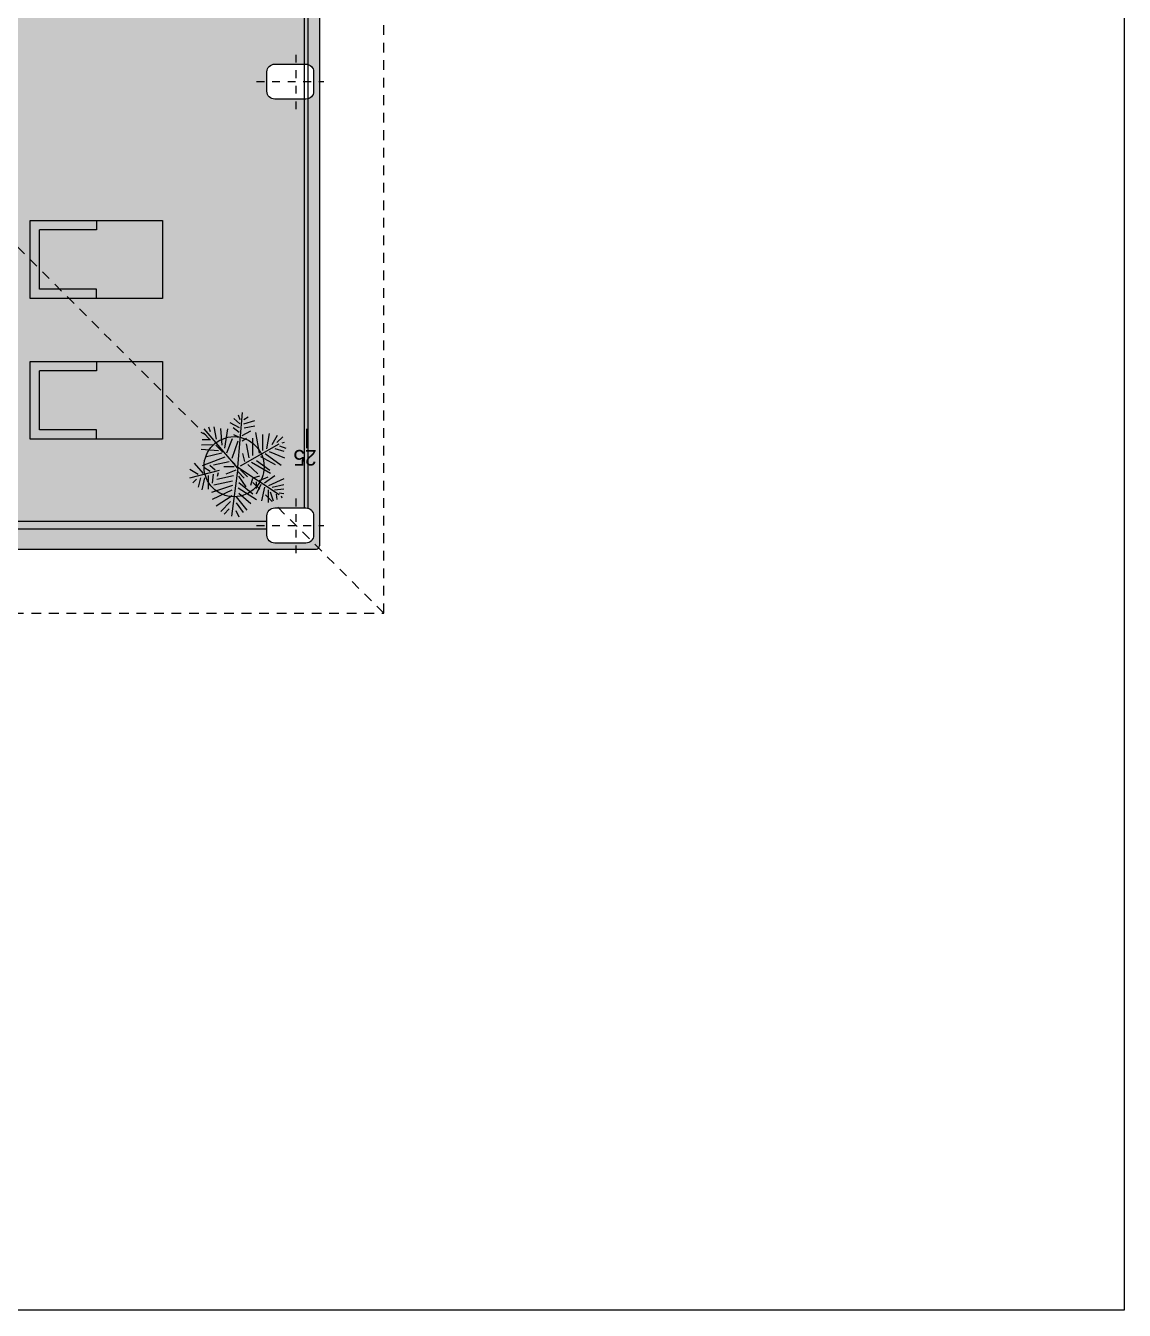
# Model space of a CAD drawing. Header units: metres. Extents: x 8 to 2416, y -346 to 476.
# Drawn here: x 230.86 to 244.97, y -203.27 to -186.77 of the extents above; entities that cross this region are included whole.
import ezdxf

# ---------------------------------------------------------------- set-up
doc = ezdxf.new("R2010")
doc.units = ezdxf.units.M
for name, pattern in [('0', [0]), ('CONTINUA', [0]), ('DASHED', [0.75, 0.5, -0.25]), ('HIDDEN2', [0.1875, 0.125, -0.0625])]:
    doc.linetypes.add(name, pattern=pattern)
doc.layers.get('0').update_dxf_attribs({"color": 250, "linetype": '0', "lineweight": 20})
doc.layers.get('Defpoints').update_dxf_attribs({"color": 6})
for name, color, linetype, lineweight in [('3.13 T.PRSENTACION', 252, 'CONTINUA', 0), ('A-WALL', 250, 'Continuous', 20), ('baños', 140, 'Continuous', 0), ('EJES', 43, 'DASHED', 0), ('MOBILIARIOS', 252, 'Continuous', 0), ('muros bajitos', 252, 'Continuous', 5), ('piso', 253, 'Continuous', 0), ('SE-3', 253, 'Continuous', 5)]:
    doc.layers.add(name, color=color, linetype=linetype, lineweight=lineweight)
doc.layers.add('ARBOLES CTB', color=7, linetype='Continuous', lineweight=0, true_color=0x4f6a34, transparency=0.3)
doc.layers.add('Techos 1', color=7, linetype='HIDDEN2', lineweight=9, true_color=0x42391a)
doc.styles.get("Standard").update_dxf_attribs({"font": 'arial.ttf', "height": 0.1875})
doc.styles.add('TRESTRECE', font='')
doc.styles.get('TRESTRECE').set_extended_font_data('Champagne & Limousines')

# ---------------------------------------------------------------- blocks, each defined once
blk = doc.blocks.new('A$C309F5F81')
at = {"linetype": 'ByBlock'}
for p, q in [((0.603455579811623, 0.8168629216988386), (0.4992800798116264, 0.9057904216988497)), ((0.6136189964782375, 0.8664082550321943), (0.5640721631448855, 0.9489838383655176)), ((0.5742355798116137, 0.6593341716988554), (0.6491911631449625, 0.9553357550321486)), ((0.6568137464782353, 0.8841937550321965), (0.6961971631449728, 0.9197647550321442)), ((0.1919754131449167, 0.7471233383655083), (0.1449694131449064, 0.7623680050321688)), ((0.5492164131449613, 0.4753283383655109), (0.1601556631449625, 0.8085645050321766)), ((0.2183837464783096, 0.790721505032149), (0.1980568298116054, 0.8377260883655246)), ((0.2680613298115873, 0.7444505050321588), (0.2680613298115873, 0.8282964216988482)), ((0.3188785798116101, 0.7101498383655205), (0.3226899131449841, 0.8359188383655116)), ((0.3773184964782672, 0.6656860883654865), (0.3658846631449819, 0.8397300050321626)), ((0.4014567464782317, 0.6351966716988606), (0.4408401631449692, 0.8003478383655072)), ((0.4408401631449692, 0.6034368383655071), (0.5272295798116033, 0.8282964216988482)), ((0.5818581631448865, 0.7482616716988666), (0.5424747464782627, 0.8130517550321876)), ((0.6237824964783272, 0.7698583383655198), (0.7559074964783008, 0.7698583383655198)), ((0.6453798298115885, 0.8448115883654843), (0.7381214131449383, 0.8664082550321943)), ((0.6453798298115885, 0.8054293383655242), (0.7635300798115736, 0.8308372550321899)), ((0.2627119131449831, 0.6875512550321439), (0.1407504131449855, 0.7104183383655247)), ((0.3226899131449841, 0.6313855050321528), (0.1575336631449886, 0.6428190050321625)), ((0.4878461631449795, 0.5602434216988392), (0.5196069964782168, 0.7177722550321839)), ((0.5704243298116012, 0.6987163383655108), (0.5246887464782617, 0.7520728383655175)), ((0.5958329964782365, 0.6694972550321943), (0.6314050798116, 0.6809308383655086)), ((0.609807746478225, 0.720313005032164), (0.6987379964783145, 0.7304761716988644)), ((0.6263233298115551, 0.5170500883655329), (0.6618954964782802, 0.6822012550321794)), ((0.6771406631449395, 0.5284835883654857), (0.7165240798115633, 0.713961088365533)), ((0.7203354131449373, 0.5284835883654857), (0.7914795798115506, 0.736828171698857)), ((0.7673414131449476, 0.5361060050321491), (0.8588125798116266, 0.7292057550321935)), ((0.8232404131449016, 0.5322948383654982), (0.9248750798115566, 0.6898235883654813)), ((0.8778690798115463, 0.5475395050321588), (0.9769628298116118, 0.6428190050321625)), ((0.1105276631449783, 0.4560711716988628), (0.05716949647825231, 0.5157796716988621)), ((0.1517239131449628, 0.4599320883655302), (0.1029049964782303, 0.5526210883654805)), ((0.1971257464783207, 0.4622022550321496), (0.1499110798116021, 0.5234020883655255)), ((0.3506394131449611, 0.6034368383655071), (0.1600744964782166, 0.5729474216988244)), ((0.2425276631449265, 0.4641480883655156), (0.2210552464782154, 0.5157796716988621)), ((0.3976454131449714, 0.5831105050321632), (0.2566274131449404, 0.5272132550321764)), ((0.452274079811616, 0.5322948383654982), (0.2794951631449862, 0.473856671698865)), ((0.5348521631449898, 0.5132389216988251), (0.5348521631449898, 0.6148703383655167)), ((0.5492164131449613, 0.4753283383655109), (1.023968829811622, 0.5399171716988569)), ((0.5704243298116012, 0.496723755032189), (0.609807746478225, 0.5958145050321484)), ((0.9528245798116473, 0.5602434216988392), (1.003641913144918, 0.6110591716988658)), ((0.5388216631449154, 0.4769296716988372), (-3.521734015521361e-09, 0.4306633383655019)), ((0.0711442464782408, 0.452260005032155), (0.02413816314498263, 0.4700455050321573)), ((0.06733291314498047, 0.4166890050321506), (0.04192424647823145, 0.3734956716988442)), ((0.1105276631449783, 0.4166890050321506), (0.07749641314495648, 0.3061647550321815)), ((0.1499110798116021, 0.4128778383654996), (0.1321249964782396, 0.3087055883655232)), ((0.2253398298116167, 0.4339873383655224), (0.1816718298115916, 0.3455470050321985)), ((0.2794245798116322, 0.4319315050321499), (0.2540159131448831, 0.3887381716988436)), ((0.5258492464782307, 0.4487156716988459), (0.3074447464783248, 0.06733083836548914)), ((0.448462746478242, 0.3633325050321439), (0.3074447464783248, 0.3900107550321756)), ((0.484034913144967, 0.406525838365507), (0.4052680798116057, 0.4255817550321801)), ((0.5388216631449154, 0.4769296716988372), (0.8105360798115839, 0.06606042169881832)), ((0.5869399131449313, 0.473856671698865), (0.6491911631449625, 0.4141482550321705)), ((0.6301346631449292, 0.468775171698848), (0.7355805798115966, 0.3950923383654974)), ((0.6923858298115988, 0.4649639216988355), (0.8029134964783111, 0.3277615050321963)), ((0.744473579811654, 0.473856671698865), (0.8588125798116266, 0.2921904216988302)), ((0.7952909131449246, 0.4649639216988355), (0.8981959964782504, 0.3468173383655078)), ((0.8346743298115484, 0.4929125883654812), (0.9642584964782941, 0.3861995883655247)), ((0.8931142464783193, 0.4929125883654812), (0.988396663144897, 0.4217705883655292)), ((0.9680697464783066, 0.496723755032189), (1.031591413144895, 0.4649639216988355)), ((0.4014567464782317, 0.2604305883655336), (0.1969170798116124, 0.2960016716988427)), ((0.4255949964783099, 0.3277615050321963), (0.2515456631448956, 0.3277615050321963)), ((0.4726009964783202, 0.2921904216988302), (0.5704243298116012, 0.1575287550321711)), ((0.4916574964782399, 0.3391950050321491), (0.5983738298115782, 0.1537175883655202)), ((0.5131208298116121, 0.377038755032185), (0.6071328298116327, 0.2792185050321443)), ((0.6404348298115679, 0.3125194216988341), (0.6264599964782178, 0.2578925050321565)), ((0.6707884964782238, 0.2629714216988184), (0.635216413144974, 0.1740438383655025)), ((0.6517346631449641, 0.3294928383654785), (0.7203379964782357, 0.3510895050321885)), ((0.6843584964782963, 0.2931928383654956), (0.7491505798115554, 0.2957335883655325)), ((0.7101719131449613, 0.2489970883655239), (0.8067248298115715, 0.2947312550321719)), ((0.3582619964782339, 0.1892885883655246), (0.2083509964782593, 0.1626103383654929)), ((0.3735072464782547, 0.22867075503218), (0.2159735798116458, 0.22867075503218)), ((0.3150673298115976, 0.1346616716988471), (0.2235961631449186, 0.08384592169882055)), ((0.3862115798115724, 0.1664215050321438), (0.448462746478242, 0.01270392169881163)), ((0.4052680798116057, 0.205803671698856), (0.5196069964782168, 0.04827492169881609)), ((0.4332175798115827, 0.2528082550321749), (0.511984413144944, 0.1067130050321445)), ((0.6961971631449728, 0.2134260883655195), (0.6237824964783272, 0.1092538383654862)), ((0.7203354131449373, 0.1702326716988516), (0.653002413144975, 0.0165150883655194)), ((0.7381214131449383, 0.1346616716988471), (0.7101719131449613, 0.02032625503217034)), ((0.7381214131449383, 0.2134260883655195), (0.8740577464782859, 0.2413747550321652)), ((0.7635300798115736, 0.1740438383655025), (0.8880324964782744, 0.1765846716988442)), ((0.7851274131449486, 0.1562583383655003), (0.8740577464782859, 0.1270393383654884)), ((0.2947404131448934, 0.09146833836548396), (0.2401117464782487, 0.03175983836548468)), ((0.2985516631449059, 0.03557100503219246), (0.2909290798116331, 0.01270392169881163)), ((0.3303124964782569, 0.06351967169883821), (0.3506394131449611, 5.032187999631788e-09)), ((0.3544507464782214, 0.1105241716988523), (0.3811298298116412, 0.02032625503217034)), ((0.7635300798115736, 0.113065005032194), (0.7533666631449591, 0.02032625503217034)), ((0.792750079811583, 0.06606042169881832), (0.7991022464782986, 0.02032625503217034)), ((0.8067248298115715, 0.09527950503219174), (0.8600829964782974, 0.09146833836548396)), ((0.8245108298115724, 0.04827492169881609), (0.8422969131449349, 0.04192300503218505))]:
    blk.add_line(p, q, dxfattribs=at)
blk = doc.blocks.new('PL BASE 2N NASAS 09')
at = {"layer": 'A-WALL'}
for points in [[(184.4975462980298, -19.51080580496571), (184.0975462980298, -19.51080580496571, -0.414213562373095), (183.9975462980298, -19.41080580496569), (183.9975462980298, -19.1608058049658, -0.414213562373095), (184.0975462980298, -19.06080580496578), (184.4975462980298, -19.06080580496578, -0.414213562373095), (184.5975462980298, -19.1608058049658), (184.5975462980298, -19.41080580496569, -0.414213562373095)], [(184.4975462980299, -25.21172817270022), (184.0975462980299, -25.21172817270022, -0.414213562373095), (183.9975462980299, -25.1117281727002), (183.9975462980299, -24.86172817270031, -0.414213562373095), (184.0975462980299, -24.76172817270029), (184.4975462980299, -24.76172817270029, -0.414213562373095), (184.5975462980299, -24.86172817270031), (184.5975462980299, -25.1117281727002, -0.414213562373095)]]:
    blk.add_lwpolyline(points, format="xyb", close=True, dxfattribs=at)
at = {"layer": 'muros bajitos'}
for p, q in [((184.4743658247458, -11.3617281727376), (184.4743658247458, -24.76172817273761)), ((184.5243658247458, -11.35806460998256), (184.5243658247458, -24.76539173549264)), ((183.9975462263344, -24.93459745210998), (179.5975462263343, -24.93459745210998)), ((183.9975462263344, -25.03459745211001), (179.5975462263343, -25.03459745211001))]:
    blk.add_line(p, q, dxfattribs=at)
at = {"layer": 'piso'}
for p, q in [((184.6725462980297, -5.174908574326204), (184.6725462980299, -25.24854777111161)), ((179.5675462263342, -25.28854777111161), (184.6325462980299, -25.28854777111161))]:
    blk.add_line(p, q, dxfattribs=at)
blk.add_arc((184.6325462980299, -25.24854777111161), 0.04, 270, 3.180554681463517e-13, dxfattribs=at)
at = {"layer": 'Techos 1'}
for p, q in [((185.4975462980299, -26.11172817273751), (185.4975462980297, -4.311728172737475)), ((185.4975462980299, -26.11172817273751), (180.5083658886493, -21.12254776335566)), ((160.0475462980295, -26.11172817273757), (185.4975462980299, -26.11172817273751))]:
    blk.add_line(p, q, dxfattribs=at)
at = {"layer": 'baños', "linetype": 'Continuous', "flags": 8}
for tag, p in [('MODELNUMBER', (167.1329024166141, -5.630616461235325, 2.857834639711941e-07)), ('TRADENAME', (167.1329024166694, -5.630658418648187, 2.857834639711941e-07)), ('MATERIAL', (167.132902416781, -5.630742991131916, 2.857834639711941e-07)), ('PRODUCT', (167.1329024167253, -5.630700704890165, 2.857834639711941e-07)), ('MODELNUMBER', (168.3076463902173, -5.630616461235325, 2.857834639711941e-07)), ('TRADENAME', (168.3076463902726, -5.630658418648187, 2.857834639711941e-07)), ('MATERIAL', (168.3076463903842, -5.630742991131916, 2.857834639711941e-07)), ('PRODUCT', (168.3076463903285, -5.630700704890165, 2.857834639711941e-07))]:
    blk.add_attdef(tag, p, '', height=2.537174511142602e-05, rotation=180.0000755047861, dxfattribs=at)
blk = doc.blocks.new('PL MUEBLES 2N NASAS 09')
at = {"layer": '3.13 T.PRSENTACION', "transparency": 33554508}
blk.add_line((234.4192054241302, 38.9731996243963), (234.4192054241302, 38.7231996243963), dxfattribs=at)
at = {"layer": 'EJES', "ltscale": 0.03}
for p, q in [((234.2868248182428, 43.07666285043166), (234.2868248182428, 43.80170276314547)), ((233.7786387441862, 43.43120150271923), (234.6413634705308, 43.43120150271923)), ((234.2868248182427, 37.37574048269715), (234.2868248182427, 38.10078039541096)), ((233.7786387441861, 37.73027913498473), (234.6413634705307, 37.73027913498473))]:
    blk.add_line(p, q, dxfattribs=at)
at = {"layer": 'MOBILIARIOS'}
for p, q in [((230.8717521683628, 40.64535178486574), (230.8717521683628, 41.64535178486574)), ((230.8717521683628, 41.64535178486574), (232.5717521683629, 41.64535178486574)), ((231.721752168363, 41.64535178486574), (231.721752168363, 41.52535178486585)), ((232.5717521683629, 41.64535178486574), (232.5717521683629, 40.64535178486574)), ((230.991752168363, 40.76535178486563), (230.991752168363, 41.52535178486585)), ((231.721752168363, 41.52535178486585), (230.991752168363, 41.52535178486585)), ((231.721752168363, 40.76535178486563), (230.991752168363, 40.76535178486563)), ((231.721752168363, 40.64535178486574), (231.721752168363, 40.76535178486563)), ((232.5717521683629, 40.64535178486574), (230.8717521683628, 40.64535178486574)), ((230.8717521683628, 38.83769051129082), (230.8717521683628, 39.83769051129082)), ((230.8717521683628, 39.83769051129082), (232.5717521683629, 39.83769051129082)), ((231.721752168363, 39.83769051129082), (231.721752168363, 39.71769051129093)), ((232.5717521683629, 39.83769051129082), (232.5717521683629, 38.83769051129082)), ((230.991752168363, 38.95769051129071), (230.991752168363, 39.71769051129093)), ((231.721752168363, 39.71769051129093), (230.991752168363, 39.71769051129093)), ((231.721752168363, 38.95769051129071), (230.991752168363, 38.95769051129071)), ((231.721752168363, 38.83769051129082), (231.721752168363, 38.95769051129071)), ((232.5717521683629, 38.83769051129082), (230.8717521683628, 38.83769051129082))]:
    blk.add_line(p, q, dxfattribs=at)
at = {"layer": 'piso'}
blk.add_circle((233.4891124978114, 38.48599756995301), 0.3854807164790452, dxfattribs=at)
blk.add_blockref('PL BASE 2N NASAS 09', (49.91427858474094, 62.7170073077223))
at = {"layer": 'ARBOLES CTB', "xscale": -1.298522266356366, "yscale": 1.298522266356366, "zscale": 1.298522266356366, "rotation": 90}
blk.add_blockref('A$C309F5F81', (234.1555646655981, 39.18051501300565), dxfattribs=at)
at = {"layer": '3.13 T.PRSENTACION', "transparency": 33554508, "insert": (234.5493753604544, 38.5006750815414), "char_height": 0.2, "attachment_point": 1, "rotation": 180, "style": 'TRESTRECE'}
blk.add_mtext_dynamic_manual_height_columns('25', width=1.29241607807289, gutter_width=1, heights=[0], dxfattribs=at)

msp = doc.modelspace()

# ---------------------------------------------------------------- hatches: boundary and pattern name
at = {"layer": 'SE-3', "true_color": 0xffc78f, "transparency": 33554483}
h = msp.add_hatch(color=31, dxfattribs=at)
h.dxf.hatch_style = 1
edge = h.paths.add_edge_path()
edge.add_line((234.1118248828085, -173.8632238283949), (234.0618248827708, -173.8632238283949))
edge.add_arc((234.0618248827708, -173.7632238283949), 0.1000000000000227, 180, 270, ccw=False)
edge.add_line((233.9618248827707, -173.7632238283949), (233.9618248827707, -173.6382238284322))
edge.add_line((233.9618248827707, -173.6382238284322), (229.5618248827708, -173.6382238284322))
edge.add_line((229.5618248827708, -173.6382238284322), (229.5618248827708, -174.5732383998171))
edge.add_line((229.5618248827708, -174.5732383998171), (229.5618248827721, -175.5853187066374))
edge.add_line((229.5618248827721, -175.5853187066374), (230.1453980646193, -175.2446394654345))
edge.add_line((230.1453980646193, -175.2446394654345), (230.1606674096949, -175.2707953892855))
edge.add_arc((229.3624557992876, -175.5731917153769), 0.8535720901145886, -76.4926385602086, 20.748807315706927, ccw=False)
edge.add_line((229.561824882763, -176.4031539323342), (229.5618248827631, -176.4203646462384))
edge.add_arc((229.362181853888, -177.2502610096743), 0.8535720901145907, -17.181386444612883, 76.47372620795852, ccw=False)
edge.add_line((230.1776627583398, -177.5024042378149), (230.4726444733901, -177.5024042378149))
edge.add_line((230.4726444733901, -177.5024042378149), (234.1118248828085, -173.8632238283949))
edge = h.paths.add_edge_path()
edge.add_line((230.1453986187543, -175.2446404146509), (229.5465560918169, -175.5942336173942))
edge.add_line((229.5465560918169, -175.5942336173942), (229.561824882763, -176.4031539323342))
edge.add_arc((229.3666580736794, -175.5786057960074), 0.8473309344571432, 283.3165756940752, 383.212228695693)
edge = h.paths.add_edge_path()
edge.add_line((229.5618248827631, -176.4203646462384), (229.5618248827682, -177.1596091516274))
edge.add_line((229.5618248827682, -177.1596091516274), (230.0438102440501, -177.502405510525))
edge.add_line((230.0438102440501, -177.502405510525), (230.1776627583398, -177.5024042378149))
edge.add_arc((229.362181853888, -177.2502610096743), 0.8535720901146279, 342.8186135553871, 436.4737262079585)
edge = h.paths.add_edge_path()
edge.add_line((230.4726444733902, -177.5024042378149), (230.1776627583398, -177.5024042378149))
edge.add_arc((229.3621818538882, -177.2502610096743), 0.8535720901144566, 339.2324744177048, 342.8186135553855, ccw=False)
edge.add_line((230.1602946302173, -177.5529180916708), (230.145016740937, -177.5790690257018))
edge.add_line((230.145016740937, -177.5790690257018), (230.0137907728898, -177.5024042378149))
edge.add_line((230.0137907728898, -177.5024042378149), (229.5618248827705, -177.5024042378149))
edge.add_line((229.5618248827705, -177.5024042378149), (229.5618248827757, -178.253238399863))
edge.add_line((229.5618248827757, -178.253238399863), (229.5618248823491, -180.1732514967907))
edge.add_line((229.5618248823491, -180.1732514967907), (229.5618248757619, -186.6531737922004))
edge.add_line((229.5618248757619, -186.6531737922004), (229.5618248828334, -188.5732092568259))
edge.add_line((229.5618248828334, -188.5732092568259), (229.5618248828166, -189.3240434190504))
edge.add_line((229.5618248828166, -189.3240434190504), (230.0143273571776, -189.3240434190504))
edge.add_line((230.0143273571776, -189.3240434190504), (230.1455394548771, -189.2473867344931))
edge.add_line((230.1455394548771, -189.2473867344931), (230.107615943455, -189.9929601717419))
edge.add_arc((229.9428121150796, -189.6373936860227), 0.3919028293006768, 53.08821326406428, 294.8675586777856, ccw=False)
edge.add_line((230.1781829667207, -189.3240434190504), (230.4726444733902, -189.3240434190504))
edge.add_line((230.4726444733902, -189.3240434190504), (230.4726444733902, -177.5024042378149))
h.paths.add_polyline_path([(229.5618248827682, -177.1596091516274), (229.5618248827687, -177.2383568879353), (230.0137907728898, -177.5024042378149), (230.0438102440501, -177.502405510525)], flags=17)
h.paths.add_polyline_path([(229.5618248827687, -177.2383568879353), (229.5618248827705, -177.5024042378149), (230.0137907728898, -177.5024042378149)], flags=17)
h.paths.add_polyline_path([(230.1453986187543, -175.2446404146509), (230.1453980646193, -175.2446394654345), (229.5618248827574, -175.585318706646), (229.5465560918169, -175.5942336173942)], flags=0)
edge = h.paths.add_edge_path()
edge.add_line((234.5968248827707, -173.3364055027311), (229.5318248110752, -173.3364055027311))
edge.add_arc((229.5318248110753, -173.3764055027312), 0.04000000000004889, 90.0000000000814, 167.7626403239091)
edge.add_line((229.4927336953826, -173.3679270197356), (229.4918248110752, -173.4132251011052))
edge.add_line((229.4918248110752, -173.4132251011052), (229.5218248827708, -173.4132251011052))
edge.add_arc((229.5218248827708, -173.4532251011051), 0.03999999999996362, -4.069988790433854e-11, 90.0000000000407, ccw=False)
edge.add_line((229.5618248827708, -173.4532251011052), (229.5618248827708, -173.6382238284322))
edge.add_line((229.5618248827708, -173.6382238284322), (233.9618248827707, -173.6382238284322))
edge.add_line((233.9618248827707, -173.6382238284322), (233.9618248827707, -173.5132251011051))
edge.add_arc((234.0618248827708, -173.5132251011051), 0.1000000000000227, 90, 180, ccw=False)
edge.add_line((234.0618248827708, -173.4132251011051), (234.4618248827707, -173.4132251011051))
edge.add_arc((234.4618248827707, -173.5132251011051), 0.09999999999999432, 44.99999999998852, 90, ccw=False)
edge.add_line((234.5325355608894, -173.4425144229864), (234.6260043170185, -173.3490456668949))
edge.add_arc((234.5968248827707, -173.3764055027312), 0.04000000000007836, 43.15669113182741, 89.99999999995929)
edge = h.paths.add_edge_path()
edge.add_line((234.4886444094868, -173.8632238283949), (234.1118248828085, -173.8632238283949))
edge.add_line((234.1118248828085, -173.8632238283949), (230.4726444733902, -177.5024042378148))
edge.add_line((230.4726444733902, -177.5024042378148), (230.4726444733902, -189.3240434190504))
edge.add_line((230.4726444733902, -189.3240434190504), (234.111824882734, -192.963223828395))
edge.add_line((234.111824882734, -192.963223828395), (234.4886444094868, -192.963223828395))
edge.add_line((234.4886444094868, -192.963223828395), (234.4886444094868, -187.7123014606605))
edge.add_line((234.4886444094868, -187.7123014606605), (234.0618248827708, -187.7123014606605))
edge.add_arc((234.0618248827708, -187.6123014606604), 0.1000000000000227, 180, 270, ccw=False)
edge.add_line((233.9618248827707, -187.6123014606604), (233.9618248827707, -187.3623014606605))
edge.add_arc((234.0618248827708, -187.3623014606605), 0.1000000000000227, 90, 180, ccw=False)
edge.add_line((234.0618248827708, -187.2623014606605), (234.4886444094868, -187.2623014606605))
edge.add_line((234.4886444094868, -187.2623014606605), (234.4886444094868, -179.563223828395))
edge.add_line((234.4886444094868, -179.563223828395), (234.0618248827708, -179.563223828395))
edge.add_arc((234.0618248827708, -179.463223828395), 0.1000000000000227, 180, 270, ccw=False)
edge.add_line((233.9618248827707, -179.463223828395), (233.9618248827707, -179.213223828395))
edge.add_arc((234.0618248827707, -179.213223828395), 0.09999999999999432, 89.99999999998369, 180, ccw=False)
edge.add_line((234.0618248827708, -179.113223828395), (234.4886444094868, -179.113223828395))
edge.add_line((234.4886444094868, -179.113223828395), (234.4886444094868, -173.8632238283949))
edge = h.paths.add_edge_path(flags=16)
edge.add_arc((231.5761024920778, -184.1501909773081), 0.08654518812585366, 0, 360)
edge = h.paths.add_edge_path()
edge.add_arc((234.5968248827713, -173.3764042300207), 0.03999999999939519, 359.9999999996336, 403.1566911320836)
edge.add_line((234.6260043170185, -173.3490443941848), (234.5325355609082, -173.4425131502951))
edge.add_arc((234.4618248827708, -173.5132238283949), 0.09999999999998473, 0, 44.99999998477739, ccw=False)
edge.add_line((234.5618248827708, -173.5132238283949), (234.5618248827708, -173.7632238283949))
edge.add_arc((234.4618248827708, -173.7632238283949), 0.09999999999999432, -74.44309708617828, 0, ccw=False)
edge.add_line((234.4886444094868, -173.8595602855995), (234.4886444094868, -179.1168873711904))
edge.add_arc((234.4618248827708, -179.213223828395), 0.1000000000000056, 0, 74.44309708617828, ccw=False)
edge.add_line((234.5618248827708, -179.213223828395), (234.5618248827708, -179.463223828395))
edge.add_arc((234.4618248827708, -179.463223828395), 0.09999999999999432, -74.44309708617828, 0, ccw=False)
edge.add_line((234.4886444094868, -179.5595602855996), (234.4886444094868, -187.265965003456))
edge.add_arc((234.4618248827708, -187.3623014606605), 0.1000000000000056, 0, 74.44309708617828, ccw=False)
edge.add_line((234.5618248827708, -187.3623014606605), (234.5618248827708, -187.6123014606604))
edge.add_arc((234.4618248827708, -187.6123014606604), 0.09999999999999432, -74.44309708617828, 0, ccw=False)
edge.add_line((234.4886444094868, -187.708637917865), (234.4886444094868, -192.9668873711904))
edge.add_arc((234.4618248827709, -193.0632238283951), 0.1000000000000375, 0, 74.44309708623399, ccw=False)
edge.add_line((234.5618248827709, -193.0632238283951), (234.5618248827709, -193.3132238283949))
edge.add_arc((234.4618248827703, -193.3132238283947), 0.1000000000005912, 314.9999999851113, 359.99999999985346, ccw=False)
edge.add_line((234.532535560871, -193.3839345065321), (234.6260043170006, -193.4774032626617))
edge.add_arc((234.5968248827702, -193.4500434268061), 0.04000000000060646, 316.8433088308209, 359.9999999996336)
edge.add_line((234.6368248827708, -193.4500434268064), (234.6368248827707, -173.3764042300209))
edge = h.paths.add_edge_path()
edge.add_line((233.9618248827709, -193.2360931078047), (229.5618248827708, -193.2360931078047))
edge.add_line((229.5618248827708, -193.2360931078047), (229.5618248827708, -193.3732238283949))
edge.add_arc((229.5218248827708, -193.3732238283949), 0.03999999999999204, -90, 0, ccw=False)
edge.add_line((229.5218248827708, -193.413223828395), (229.4918248110752, -193.413223828395))
edge.add_line((229.4918248110752, -193.413223828395), (229.4918248110752, -193.4500434268064))
edge.add_arc((229.5318248110752, -193.4500434268064), 0.03999999999999204, 180, 270)
edge.add_line((229.5318248110752, -193.4900434268064), (234.5968248827708, -193.4900434268064))
edge.add_arc((234.5968248827708, -193.4500434268064), 0.03999999999999204, 270, 316.8433088305034)
edge.add_line((234.6260043170006, -193.4774032626617), (234.532535560871, -193.3839345065321))
edge.add_arc((234.4618248827706, -193.3132238283943), 0.1000000000006278, 270.00000000014654, 314.99999998484645, ccw=False)
edge.add_line((234.4618248827709, -193.413223828395), (234.0618248827709, -193.413223828395))
edge.add_arc((234.0618248827709, -193.3132238283949), 0.1000000000000227, 180, 270, ccw=False)
edge.add_line((233.9618248827709, -193.3132238283949), (233.9618248827709, -193.2360931078047))
edge = h.paths.add_edge_path()
edge.add_line((230.4726444733902, -189.3240434190504), (230.1781829667207, -189.3240434190504))
edge.add_arc((229.3627045678281, -189.5761947505205), 0.8535720901146124, -76.50981148086129, 17.181955786327876, ccw=False)
edge.add_line((229.5618248827503, -190.4062166858981), (229.5618248827503, -190.423176438387))
edge.add_arc((229.3629785132277, -191.253264044818), 0.853572090114624, -20.748807315696695, 76.52872097409289, ccw=False)
edge.add_line((230.1611901236351, -191.5556603709092), (230.1459207785593, -191.5818162947604))
edge.add_line((230.1459207785593, -191.5818162947604), (229.5618248827504, -191.2408319028044))
edge.add_line((229.5618248827504, -191.2408319028044), (229.5618248827504, -192.2755092569809))
edge.add_line((229.5618248827504, -192.2755092569809), (229.5618248827664, -193.1360931078047))
edge.add_line((229.5618248827664, -193.1360931078047), (233.9618248827709, -193.1360931078047))
edge.add_line((233.9618248827709, -193.1360931078047), (233.9618248827709, -193.0632238283951))
edge.add_arc((234.0618248827709, -193.0632238283951), 0.1000000000000227, 90, 180, ccw=False)
edge.add_line((234.0618248827709, -192.963223828395), (234.111824882734, -192.963223828395))
edge.add_line((234.111824882734, -192.963223828395), (230.4726444733902, -189.3240434190504))
h.paths.add_polyline_path([(233.9618248827709, -193.1360931078047), (229.5618248827708, -193.1360931078047), (229.5618248827708, -193.2360931078047), (233.9618248827709, -193.2360931078047)])
h.paths.add_polyline_path([(230.0143273571776, -189.3240434190504), (229.5618248827502, -189.3240434190504), (229.5618248827502, -189.3240446917605)], flags=0)
h.paths.add_polyline_path([(230.1076159434551, -189.992960171742), (230.1455394548771, -189.2473867344931), (230.0143273571776, -189.3240434190504), (230.0743674081768, -189.3240434190504)], flags=16)
h.paths.add_polyline_path([(230.0743674081768, -189.3240434190504), (230.0143273571776, -189.3240434190504), (229.5618248827502, -189.3240446917606), (229.5618248827502, -189.6234808290354)], flags=16)
edge = h.paths.add_edge_path(flags=17)
edge.add_line((230.1781829667207, -189.3240434190504), (230.0743674081768, -189.3240434190504))
edge.add_line((230.0743674081768, -189.3240434190504), (229.5618248827502, -189.6234808290354))
edge.add_line((229.5618248827502, -189.6234808290354), (229.5618248827503, -190.4062166858981))
edge.add_arc((229.3627045678281, -189.5761947505205), 0.8535720901146236, 283.4901885191387, 377.1819557863279)
edge = h.paths.add_edge_path(flags=17)
edge.add_line((229.5618248827503, -190.423176438387), (229.5618248827504, -191.2408319028044))
edge.add_line((229.5618248827504, -191.2408319028044), (230.1459207785593, -191.5818162947604))
edge.add_line((230.1459207785593, -191.5818162947604), (230.1611901236352, -191.5556603709091))
edge.add_arc((229.3629785132277, -191.253264044818), 0.8535720901146474, 339.251192684315, 436.5287209740911)
h.paths.add_polyline_path([(229.5618248827504, -191.2057620174214), (229.5618248827504, -191.2408319028044), (230.1459207785593, -191.5818162947604), (230.1611901236351, -191.5556603709093)], flags=16)
edge = h.paths.add_edge_path(flags=17)
edge.add_line((230.1776627583398, -177.5024042378149), (230.0738308238889, -177.5024042378149))
edge.add_line((230.0738308238889, -177.5024042378149), (230.1602946302172, -177.5529180916709))
edge.add_arc((229.362181853888, -177.2502610096741), 0.8535720901147061, 339.2324744176929, 342.8186135553767)
h.paths.add_polyline_path([(230.0738308238889, -177.5024042378149), (230.0137907728898, -177.5024042378149), (230.145016740937, -177.5790690257018), (230.1602946302172, -177.5529180916709)], flags=16)
edge = h.paths.add_edge_path(flags=16)
edge.add_line((230.107615943455, -189.992960171742), (230.0743674081768, -189.3240434190504))
edge.add_line((230.0743674081768, -189.3240434190504), (230.1781829667207, -189.3240434190504))
edge.add_arc((229.9428121150811, -189.6373936860229), 0.3919028292999666, 53.0882132642604, 294.8675586775965)

# ---------------------------------------------------------------- linework, layer by layer
at = {"layer": 'Defpoints', "lineweight": 13}
msp.add_lwpolyline([(188.6752055845864, -162.4772913576526), (244.9732912130712, -162.4772913576526), (244.9732912130712, -203.2662952630357), (188.6752055845864, -203.2662952630357)], close=True, dxfattribs=at)

# ---------------------------------------------------------------- block references
msp.add_blockref('PL MUEBLES 2N NASAS 09', (0.05000000000003979, -230.9185042361272))

doc.saveas('drawing.dxf')
